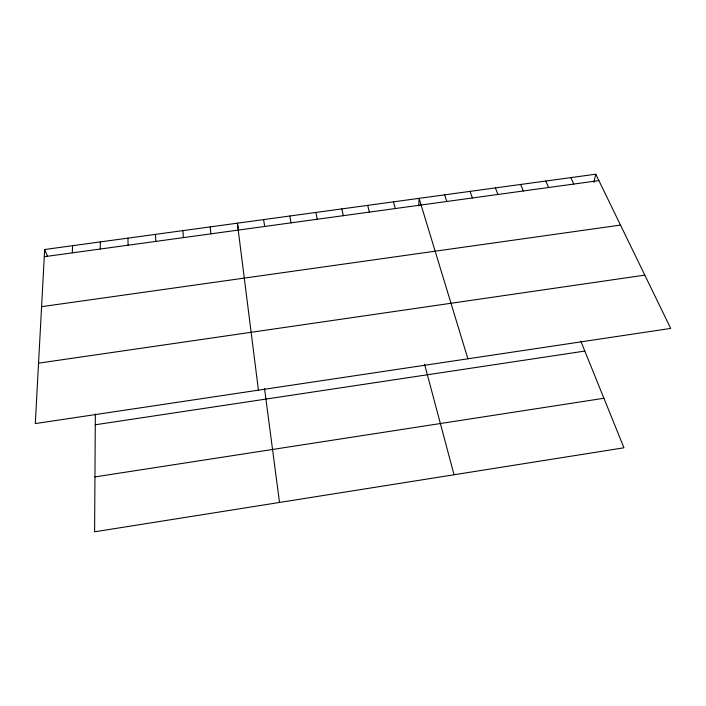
<?xml version="1.0" encoding="UTF-8"?>
<svg xmlns="http://www.w3.org/2000/svg" width="706" height="706" viewBox="0 0 706 706"><rect width="100%" height="100%" fill="white"/><g stroke="black" fill="none" stroke-linecap="round" stroke-linejoin="round"><path stroke-width="1.06" d="M100.278 249.024L100.296 241.911M95.345 413.937L94.604 531.803L623.945 447.798L580.853 341.245M72.33 252.854L72.533 245.706M418.773 205.799L419.073 198.351L467.901 358.789M44.654 249.518L35.3 423.582L670.7 328.422L595.776 174.197L44.654 249.518L47.487 256.278M593.843 182.298L595.776 174.197M94.948 476.912L603.912 398.263M95.275 424.774L584.824 351.076M38.548 363.166L644.807 275.128M41.583 306.678L620.495 225.073M44.266 256.71L598.891 180.612M570.836 177.612L573.793 184.054M545.791 181.027L548.597 187.514M520.649 184.469L523.305 190.982M495.409 187.92L497.906 194.468M470.064 191.379L472.411 197.962M444.621 194.856L446.81 201.475M393.427 201.854L395.289 208.544M424.527 364.146L454.046 474.759M367.676 205.375L369.379 212.1M341.828 208.905L343.363 215.674M315.864 212.453L317.241 219.257M289.804 216.018L291.013 222.849M238.646 230.518L237.357 223.184L258.431 390.162M263.638 219.592L264.679 226.467M264.547 388.6L279.505 502.46M210.176 226.9L210.873 233.845M182.88 230.624L183.401 237.622M155.47 234.374L155.805 241.408M127.936 238.134L128.104 245.203"/></g></svg>
